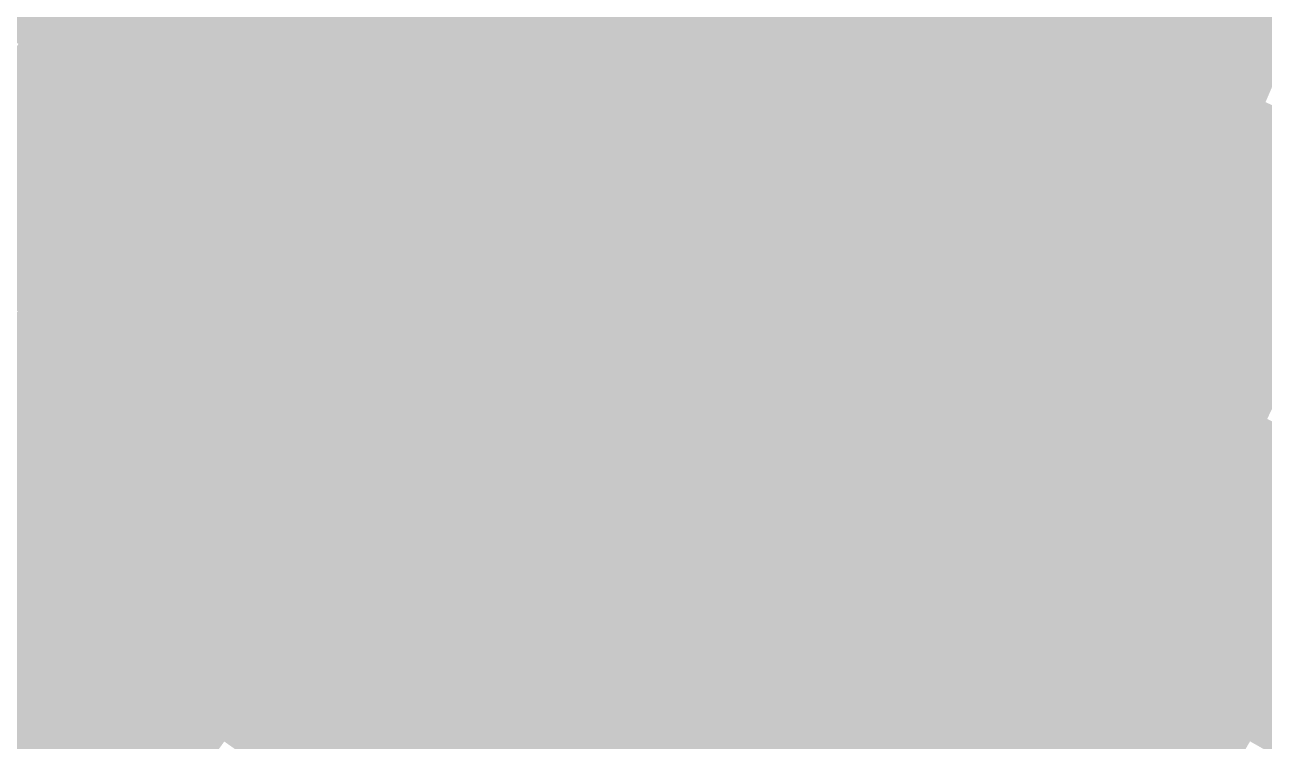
# Model space of a CAD drawing. Header units: inches. Extents: x -266 to 784, y -170 to 213.
# Drawn here: x 88.02 to 115.16, y -65.06 to -49.36 of the extents above; entities that cross this region are included whole.
import ezdxf

# ---------------------------------------------------------------- set-up
doc = ezdxf.new("R2010")
doc.units = ezdxf.units.IN
doc.header["$MEASUREMENT"] = 0

msp = doc.modelspace()

# ---------------------------------------------------------------- linework, layer by layer
at = {"color": 233, "true_color": 0xd0688f}
msp.add_solid([(111.789423, -46.304695), (112.713303, -46.687379), (110.61938, -49.034199), (111.53359, -49.43944)], dxfattribs=at)
at = {"color": 231, "true_color": 0xfe7ab2}
msp.add_solid([(98.534833, -46.603505), (99.438822, -47.03106), (97.361449, -49.007635), (98.254673, -49.457246)], dxfattribs=at)
at = {"color": 241, "true_color": 0xea74a3}
msp.add_solid([(105.134122, -46.602751), (106.048332, -47.007992), (103.958769, -49.168836), (104.862758, -49.596391)], dxfattribs=at)
at = {"color": 241, "true_color": 0xfe5aa4}
msp.add_solid([(92.895327, -46.759578), (93.788552, -47.20919), (91.719811, -49.025261), (92.601733, -49.496657)], dxfattribs=at)
at = {"color": 233, "true_color": 0xcc658c}
msp.add_solid([(112.713303, -46.687379), (113.637182, -47.070062), (111.53359, -49.43944), (112.4478, -49.844682)], dxfattribs=at)
at = {"color": 233, "true_color": 0xfe409a}
msp.add_solid([(88.192126, -47.139674), (89.074048, -47.61107), (87.008699, -49.289819), (87.878786, -49.782717)], dxfattribs=at)
at = {"color": 241, "true_color": 0xfe60a7}
msp.add_solid([(93.788552, -47.20919), (94.681776, -47.658801), (92.601733, -49.496657), (93.483654, -49.968054)], dxfattribs=at)
at = {"color": 231, "true_color": 0xff7fb5}
msp.add_solid([(99.438822, -47.03106), (100.342812, -47.458615), (98.254673, -49.457246), (99.147897, -49.906858)], dxfattribs=at)
at = {"color": 233, "true_color": 0xe572a0}
msp.add_solid([(106.048332, -47.007992), (106.962541, -47.413234), (104.862758, -49.596391), (105.766747, -50.023946)], dxfattribs=at)
at = {"color": 243, "true_color": 0xc86389}
msp.add_solid([(113.637182, -47.070062), (114.561062, -47.452746), (112.4478, -49.844682), (113.36201, -50.249923)], dxfattribs=at)
at = {"color": 231, "true_color": 0xfb7db2}
msp.add_solid([(100.342812, -47.458615), (101.246801, -47.88617), (99.147897, -49.906858), (100.041122, -50.356469)], dxfattribs=at)
at = {"color": 233, "true_color": 0xe1709d}
msp.add_solid([(106.962541, -47.413234), (107.876751, -47.818475), (105.766747, -50.023946), (106.670737, -50.451501)], dxfattribs=at)
at = {"color": 243, "true_color": 0xc36186}
msp.add_solid([(114.561062, -47.452746), (115.484942, -47.835429), (113.36201, -50.249923), (114.276219, -50.655164)], dxfattribs=at)
at = {"color": 241, "true_color": 0xfe469d}
msp.add_solid([(89.074048, -47.61107), (89.955969, -48.082467), (87.878786, -49.782717), (88.748873, -50.275616)], dxfattribs=at)
at = {"color": 241, "true_color": 0xfe66ab}
msp.add_solid([(94.681776, -47.658801), (95.575, -48.108412), (93.483654, -49.968054), (94.365575, -50.439451)], dxfattribs=at)
at = {"color": 231, "true_color": 0xf67baf}
msp.add_solid([(101.246801, -47.88617), (102.15079, -48.313726), (100.041122, -50.356469), (100.934346, -50.80608)], dxfattribs=at)
at = {"color": 233, "true_color": 0xdd6e9a}
msp.add_solid([(107.876751, -47.818475), (108.790961, -48.223716), (106.670737, -50.451501), (107.574726, -50.879056)], dxfattribs=at)
at = {"color": 243, "true_color": 0xbf5f83}
msp.add_solid([(115.484942, -47.835429), (116.408821, -48.218112), (114.276219, -50.655164), (115.190429, -51.060406)], dxfattribs=at)
at = {"color": 241, "true_color": 0xfe4da1}
msp.add_solid([(89.955969, -48.082467), (90.83789, -48.553864), (88.748873, -50.275616), (89.61896, -50.768514)], dxfattribs=at)
at = {"color": 241, "true_color": 0xfe6dae}
msp.add_solid([(95.575, -48.108412), (96.468225, -48.558024), (94.365575, -50.439451), (95.247497, -50.910848)], dxfattribs=at)
at = {"color": 241, "true_color": 0xf279ac}
msp.add_solid([(102.15079, -48.313726), (103.054779, -48.741281), (100.934346, -50.80608), (101.82757, -51.255692)], dxfattribs=at)
at = {"color": 233, "true_color": 0xd96c97}
msp.add_solid([(108.790961, -48.223716), (109.705171, -48.628958), (107.574726, -50.879056), (108.478715, -51.306611)], dxfattribs=at)
at = {"color": 241, "true_color": 0xfe53a4}
msp.add_solid([(90.83789, -48.553864), (91.719811, -49.025261), (89.61896, -50.768514), (90.489047, -51.261412)], dxfattribs=at)
at = {"color": 231, "true_color": 0xfe73b2}
msp.add_solid([(96.468225, -48.558024), (97.361449, -49.007635), (95.247497, -50.910848), (96.129418, -51.382244)], dxfattribs=at)
at = {"color": 241, "true_color": 0xee76a9}
msp.add_solid([(103.054779, -48.741281), (103.958769, -49.168836), (101.82757, -51.255692), (102.720795, -51.705303)], dxfattribs=at)
at = {"color": 233, "true_color": 0xd46a94}
msp.add_solid([(109.705171, -48.628958), (110.61938, -49.034199), (108.478715, -51.306611), (109.382704, -51.734166)], dxfattribs=at)
at = {"color": 241, "true_color": 0xfe5aa8}
msp.add_solid([(91.719811, -49.025261), (92.601733, -49.496657), (90.489047, -51.261412), (91.359134, -51.75431)], dxfattribs=at)
at = {"color": 231, "true_color": 0xfe7ab5}
msp.add_solid([(97.361449, -49.007635), (98.254673, -49.457246), (96.129418, -51.382244), (97.011339, -51.853641)], dxfattribs=at)
at = {"color": 233, "true_color": 0xd06891}
msp.add_solid([(110.61938, -49.034199), (111.53359, -49.43944), (109.382704, -51.734166), (110.286694, -52.161721)], dxfattribs=at)
at = {"color": 241, "true_color": 0xea74a6}
msp.add_solid([(103.958769, -49.168836), (104.862758, -49.596391), (102.720795, -51.705303), (103.614019, -52.154914)], dxfattribs=at)
at = {"color": 241, "true_color": 0xfe60ab}
msp.add_solid([(92.601733, -49.496657), (93.483654, -49.968054), (91.359134, -51.75431), (92.229221, -52.247208)], dxfattribs=at)
at = {"color": 231, "true_color": 0xff7fb8}
msp.add_solid([(98.254673, -49.457246), (99.147897, -49.906858), (97.011339, -51.853641), (97.89326, -52.325038)], dxfattribs=at)
at = {"color": 241, "true_color": 0xe572a3}
msp.add_solid([(104.862758, -49.596391), (105.766747, -50.023946), (103.614019, -52.154914), (104.507243, -52.604526)], dxfattribs=at)
at = {"color": 233, "true_color": 0xcc658e}
msp.add_solid([(111.53359, -49.43944), (112.4478, -49.844682), (110.286694, -52.161721), (111.190683, -52.589277)], dxfattribs=at)
at = {"color": 241, "true_color": 0xfe46a2}
msp.add_solid([(87.878786, -49.782717), (88.748873, -50.275616), (86.63059, -51.924377), (87.488318, -52.43848)], dxfattribs=at)
at = {"color": 231, "true_color": 0xfb7db5}
msp.add_solid([(99.147897, -49.906858), (100.041122, -50.356469), (97.89326, -52.325038), (98.775182, -52.796435)], dxfattribs=at)
at = {"color": 243, "true_color": 0xc8638b}
msp.add_solid([(112.4478, -49.844682), (113.36201, -50.249923), (111.190683, -52.589277), (112.094672, -53.016832)], dxfattribs=at)
at = {"color": 241, "true_color": 0xfe66ae}
msp.add_solid([(93.483654, -49.968054), (94.365575, -50.439451), (92.229221, -52.247208), (93.099308, -52.740107)], dxfattribs=at)
at = {"color": 233, "true_color": 0xe170a0}
msp.add_solid([(105.766747, -50.023946), (106.670737, -50.451501), (104.507243, -52.604526), (105.400468, -53.054137)], dxfattribs=at)
at = {"color": 241, "true_color": 0xfe4da5}
msp.add_solid([(88.748873, -50.275616), (89.61896, -50.768514), (87.488318, -52.43848), (88.346047, -52.952583)], dxfattribs=at)
at = {"color": 231, "true_color": 0xfe6db2}
msp.add_solid([(94.365575, -50.439451), (95.247497, -50.910848), (93.099308, -52.740107), (93.969395, -53.233005)], dxfattribs=at)
at = {"color": 231, "true_color": 0xf67bb2}
msp.add_solid([(100.041122, -50.356469), (100.934346, -50.80608), (98.775182, -52.796435), (99.657103, -53.267831)], dxfattribs=at)
at = {"color": 233, "true_color": 0xdd6e9d}
msp.add_solid([(106.670737, -50.451501), (107.574726, -50.879056), (105.400468, -53.054137), (106.293692, -53.503748)], dxfattribs=at)
at = {"color": 243, "true_color": 0xc36188}
msp.add_solid([(113.36201, -50.249923), (114.276219, -50.655164), (112.094672, -53.016832), (112.998662, -53.444387)], dxfattribs=at)
at = {"color": 243, "true_color": 0xbf5f85}
msp.add_solid([(114.276219, -50.655164), (115.190429, -51.060406), (112.998662, -53.444387), (113.902651, -53.871942)], dxfattribs=at)
at = {"color": 241, "true_color": 0xfe53a8}
msp.add_solid([(89.61896, -50.768514), (90.489047, -51.261412), (88.346047, -52.952583), (89.203775, -53.466685)], dxfattribs=at)
at = {"color": 231, "true_color": 0xfe73b5}
msp.add_solid([(95.247497, -50.910848), (96.129418, -51.382244), (93.969395, -53.233005), (94.839482, -53.725903)], dxfattribs=at)
at = {"color": 231, "true_color": 0xf279af}
msp.add_solid([(100.934346, -50.80608), (101.82757, -51.255692), (99.657103, -53.267831), (100.539024, -53.739228)], dxfattribs=at)
at = {"color": 233, "true_color": 0xd96c9a}
msp.add_solid([(107.574726, -50.879056), (108.478715, -51.306611), (106.293692, -53.503748), (107.186916, -53.95336)], dxfattribs=at)
at = {"color": 241, "true_color": 0xfe5aac}
msp.add_solid([(90.489047, -51.261412), (91.359134, -51.75431), (89.203775, -53.466685), (90.061504, -53.980788)], dxfattribs=at)
at = {"color": 241, "true_color": 0xee76ac}
msp.add_solid([(101.82757, -51.255692), (102.720795, -51.705303), (100.539024, -53.739228), (101.420945, -54.210625)], dxfattribs=at)
at = {"color": 243, "true_color": 0xbb5d82}
msp.add_solid([(115.190429, -51.060406), (116.104639, -51.465647), (113.902651, -53.871942), (114.80664, -54.299497)], dxfattribs=at)
at = {"color": 231, "true_color": 0xfe7ab9}
msp.add_solid([(96.129418, -51.382244), (97.011339, -51.853641), (94.839482, -53.725903), (95.709569, -54.218801)], dxfattribs=at)
at = {"color": 233, "true_color": 0xd46a97}
msp.add_solid([(108.478715, -51.306611), (109.382704, -51.734166), (107.186916, -53.95336), (108.08014, -54.402971)], dxfattribs=at)
at = {"color": 243, "true_color": 0xb65b7f}
msp.add_solid([(116.104639, -51.465647), (117.018849, -51.870888), (114.80664, -54.299497), (115.71063, -54.727052)], dxfattribs=at)
at = {"color": 231, "true_color": 0xfe60af}
msp.add_solid([(91.359134, -51.75431), (92.229221, -52.247208), (90.061504, -53.980788), (90.919233, -54.494891)], dxfattribs=at)
at = {"color": 241, "true_color": 0xea74a9}
msp.add_solid([(102.720795, -51.705303), (103.614019, -52.154914), (101.420945, -54.210625), (102.302867, -54.682021)], dxfattribs=at)
at = {"color": 233, "true_color": 0xd06894}
msp.add_solid([(109.382704, -51.734166), (110.286694, -52.161721), (108.08014, -54.402971), (108.973365, -54.852582)], dxfattribs=at)
at = {"color": 231, "true_color": 0xff7fbb}
msp.add_solid([(97.011339, -51.853641), (97.89326, -52.325038), (95.709569, -54.218801), (96.579656, -54.711699)], dxfattribs=at)
at = {"color": 231, "true_color": 0xfe66b2}
msp.add_solid([(92.229221, -52.247208), (93.099308, -52.740107), (90.919233, -54.494891), (91.776961, -55.008994)], dxfattribs=at)
at = {"color": 231, "true_color": 0xfb7db8}
msp.add_solid([(97.89326, -52.325038), (98.775182, -52.796435), (96.579656, -54.711699), (97.449743, -55.204598)], dxfattribs=at)
at = {"color": 241, "true_color": 0xe572a5}
msp.add_solid([(103.614019, -52.154914), (104.507243, -52.604526), (102.302867, -54.682021), (103.184788, -55.153418)], dxfattribs=at)
at = {"color": 233, "true_color": 0xcc6591}
msp.add_solid([(110.286694, -52.161721), (111.190683, -52.589277), (108.973365, -54.852582), (109.866589, -55.302194)], dxfattribs=at)
at = {"color": 241, "true_color": 0xfe4da9}
msp.add_solid([(87.488318, -52.43848), (88.346047, -52.952583), (86.175064, -54.569757), (87.019917, -55.104755)], dxfattribs=at)
at = {"color": 233, "true_color": 0xe170a2}
msp.add_solid([(104.507243, -52.604526), (105.400468, -53.054137), (103.184788, -55.153418), (104.066709, -55.624815)], dxfattribs=at)
at = {"color": 233, "true_color": 0xc8638e}
msp.add_solid([(111.190683, -52.589277), (112.094672, -53.016832), (109.866589, -55.302194), (110.759813, -55.751805)], dxfattribs=at)
at = {"color": 231, "true_color": 0xfe6db5}
msp.add_solid([(93.099308, -52.740107), (93.969395, -53.233005), (91.776961, -55.008994), (92.63469, -55.523096)], dxfattribs=at)
at = {"color": 231, "true_color": 0xf67bb5}
msp.add_solid([(98.775182, -52.796435), (99.657103, -53.267831), (97.449743, -55.204598), (98.31983, -55.697496)], dxfattribs=at)
at = {"color": 241, "true_color": 0xfe53ac}
msp.add_solid([(88.346047, -52.952583), (89.203775, -53.466685), (87.019917, -55.104755), (87.864771, -55.639752)], dxfattribs=at)
at = {"color": 233, "true_color": 0xdd6e9f}
msp.add_solid([(105.400468, -53.054137), (106.293692, -53.503748), (104.066709, -55.624815), (104.94863, -56.096212)], dxfattribs=at)
at = {"color": 243, "true_color": 0xc3618b}
msp.add_solid([(112.094672, -53.016832), (112.998662, -53.444387), (110.759813, -55.751805), (111.653038, -56.201416)], dxfattribs=at)
at = {"color": 231, "true_color": 0xfe5aaf}
msp.add_solid([(89.203775, -53.466685), (90.061504, -53.980788), (87.864771, -55.639752), (88.709624, -56.17475)], dxfattribs=at)
at = {"color": 231, "true_color": 0xfe73b9}
msp.add_solid([(93.969395, -53.233005), (94.839482, -53.725903), (92.63469, -55.523096), (93.492418, -56.037199)], dxfattribs=at)
at = {"color": 231, "true_color": 0xf279b2}
msp.add_solid([(99.657103, -53.267831), (100.539024, -53.739228), (98.31983, -55.697496), (99.189917, -56.190394)], dxfattribs=at)
at = {"color": 243, "true_color": 0xbf5f88}
msp.add_solid([(112.998662, -53.444387), (113.902651, -53.871942), (111.653038, -56.201416), (112.546262, -56.651028)], dxfattribs=at)
at = {"color": 231, "true_color": 0xfe7abc}
msp.add_solid([(94.839482, -53.725903), (95.709569, -54.218801), (93.492418, -56.037199), (94.350147, -56.551302)], dxfattribs=at)
at = {"color": 241, "true_color": 0xee76ae}
msp.add_solid([(100.539024, -53.739228), (101.420945, -54.210625), (99.189917, -56.190394), (100.060004, -56.683292)], dxfattribs=at)
at = {"color": 233, "true_color": 0xd96c9c}
msp.add_solid([(106.293692, -53.503748), (107.186916, -53.95336), (104.94863, -56.096212), (105.830552, -56.567608)], dxfattribs=at)
at = {"color": 231, "true_color": 0xfe60b2}
msp.add_solid([(90.061504, -53.980788), (90.919233, -54.494891), (88.709624, -56.17475), (89.554478, -56.709748)], dxfattribs=at)
at = {"color": 233, "true_color": 0xd46a99}
msp.add_solid([(107.186916, -53.95336), (108.08014, -54.402971), (105.830552, -56.567608), (106.712473, -57.039005)], dxfattribs=at)
at = {"color": 243, "true_color": 0xbb5d84}
msp.add_solid([(113.902651, -53.871942), (114.80664, -54.299497), (112.546262, -56.651028), (113.439486, -57.100639)], dxfattribs=at)
at = {"color": 231, "true_color": 0xff7fbe}
msp.add_solid([(95.709569, -54.218801), (96.579656, -54.711699), (94.350147, -56.551302), (95.207876, -57.065405)], dxfattribs=at)
at = {"color": 241, "true_color": 0xea74ab}
msp.add_solid([(101.420945, -54.210625), (102.302867, -54.682021), (100.060004, -56.683292), (100.930091, -57.17619)], dxfattribs=at)
at = {"color": 231, "true_color": 0xfe66b6}
msp.add_solid([(90.919233, -54.494891), (91.776961, -55.008994), (89.554478, -56.709748), (90.399331, -57.244745)], dxfattribs=at)
at = {"color": 233, "true_color": 0xd06896}
msp.add_solid([(108.08014, -54.402971), (108.973365, -54.852582), (106.712473, -57.039005), (107.594394, -57.510402)], dxfattribs=at)
at = {"color": 243, "true_color": 0xb65b81}
msp.add_solid([(114.80664, -54.299497), (115.71063, -54.727052), (113.439486, -57.100639), (114.332711, -57.55025)], dxfattribs=at)
at = {"color": 231, "true_color": 0xfb7dbb}
msp.add_solid([(96.579656, -54.711699), (97.449743, -55.204598), (95.207876, -57.065405), (96.065604, -57.579507)], dxfattribs=at)
at = {"color": 223, "true_color": 0xe572a8}
msp.add_solid([(102.302867, -54.682021), (103.184788, -55.153418), (100.930091, -57.17619), (101.800178, -57.669089)], dxfattribs=at)
at = {"color": 225, "true_color": 0xb2597e}
msp.add_solid([(115.71063, -54.727052), (116.614619, -55.154607), (114.332711, -57.55025), (115.225935, -57.999862)], dxfattribs=at)
at = {"color": 231, "true_color": 0xfe6db9}
msp.add_solid([(91.776961, -55.008994), (92.63469, -55.523096), (90.399331, -57.244745), (91.244185, -57.779743)], dxfattribs=at)
at = {"color": 233, "true_color": 0xcc6593}
msp.add_solid([(108.973365, -54.852582), (109.866589, -55.302194), (107.594394, -57.510402), (108.476316, -57.981799)], dxfattribs=at)
at = {"color": 231, "true_color": 0xf67bb8}
msp.add_solid([(97.449743, -55.204598), (98.31983, -55.697496), (96.065604, -57.579507), (96.923333, -58.09361)], dxfattribs=at)
at = {"color": 233, "true_color": 0xe170a5}
msp.add_solid([(103.184788, -55.153418), (104.066709, -55.624815), (101.800178, -57.669089), (102.670265, -58.161987)], dxfattribs=at)
at = {"color": 233, "true_color": 0xc86390}
msp.add_solid([(109.866589, -55.302194), (110.759813, -55.751805), (108.476316, -57.981799), (109.358237, -58.453195)], dxfattribs=at)
at = {"color": 231, "true_color": 0xfe5ab3}
msp.add_solid([(87.864771, -55.639752), (88.709624, -56.17475), (86.47284, -57.779304), (87.304309, -58.334874)], dxfattribs=at)
at = {"color": 231, "true_color": 0xfe73bc}
msp.add_solid([(92.63469, -55.523096), (93.492418, -56.037199), (91.244185, -57.779743), (92.089039, -58.314741)], dxfattribs=at)
at = {"color": 233, "true_color": 0xdd6ea2}
msp.add_solid([(104.066709, -55.624815), (104.94863, -56.096212), (102.670265, -58.161987), (103.540352, -58.654885)], dxfattribs=at)
at = {"color": 231, "true_color": 0xf279b4}
msp.add_solid([(98.31983, -55.697496), (99.189917, -56.190394), (96.923333, -58.09361), (97.781062, -58.607713)], dxfattribs=at)
at = {"color": 233, "true_color": 0xc3618d}
msp.add_solid([(110.759813, -55.751805), (111.653038, -56.201416), (109.358237, -58.453195), (110.240158, -58.924592)], dxfattribs=at)
at = {"color": 231, "true_color": 0xfe60b6}
msp.add_solid([(88.709624, -56.17475), (89.554478, -56.709748), (87.304309, -58.334874), (88.135779, -58.890445)], dxfattribs=at)
at = {"color": 231, "true_color": 0xfe7abf}
msp.add_solid([(93.492418, -56.037199), (94.350147, -56.551302), (92.089039, -58.314741), (92.933892, -58.849738)], dxfattribs=at)
at = {"color": 233, "true_color": 0xd96c9f}
msp.add_solid([(104.94863, -56.096212), (105.830552, -56.567608), (103.540352, -58.654885), (104.410439, -59.147783)], dxfattribs=at)
at = {"color": 231, "true_color": 0xee76b1}
msp.add_solid([(99.189917, -56.190394), (100.060004, -56.683292), (97.781062, -58.607713), (98.63879, -59.121816)], dxfattribs=at)
at = {"color": 243, "true_color": 0xbf5f8a}
msp.add_solid([(111.653038, -56.201416), (112.546262, -56.651028), (110.240158, -58.924592), (111.122079, -59.395989)], dxfattribs=at)
at = {"color": 231, "true_color": 0xfe66b9}
msp.add_solid([(89.554478, -56.709748), (90.399331, -57.244745), (88.135779, -58.890445), (88.967249, -59.446015)], dxfattribs=at)
at = {"color": 231, "true_color": 0xff7fc1}
msp.add_solid([(94.350147, -56.551302), (95.207876, -57.065405), (92.933892, -58.849738), (93.778746, -59.384736)], dxfattribs=at)
at = {"color": 241, "true_color": 0xea74ae}
msp.add_solid([(100.060004, -56.683292), (100.930091, -57.17619), (98.63879, -59.121816), (99.496519, -59.635918)], dxfattribs=at)
at = {"color": 233, "true_color": 0xd46a9c}
msp.add_solid([(105.830552, -56.567608), (106.712473, -57.039005), (104.410439, -59.147783), (105.280526, -59.640681)], dxfattribs=at)
at = {"color": 243, "true_color": 0xbb5d87}
msp.add_solid([(112.546262, -56.651028), (113.439486, -57.100639), (111.122079, -59.395989), (112.004001, -59.867386)], dxfattribs=at)
at = {"color": 231, "true_color": 0xfe6dbc}
msp.add_solid([(90.399331, -57.244745), (91.244185, -57.779743), (88.967249, -59.446015), (89.798718, -60.001585)], dxfattribs=at)
at = {"color": 231, "true_color": 0xfb7dbe}
msp.add_solid([(95.207876, -57.065405), (96.065604, -57.579507), (93.778746, -59.384736), (94.623599, -59.919733)], dxfattribs=at)
at = {"color": 223, "true_color": 0xe572ab}
msp.add_solid([(100.930091, -57.17619), (101.800178, -57.669089), (99.496519, -59.635918), (100.354247, -60.150021)], dxfattribs=at)
at = {"color": 233, "true_color": 0xd06899}
msp.add_solid([(106.712473, -57.039005), (107.594394, -57.510402), (105.280526, -59.640681), (106.150613, -60.133579)], dxfattribs=at)
at = {"color": 243, "true_color": 0xb65b84}
msp.add_solid([(113.439486, -57.100639), (114.332711, -57.55025), (112.004001, -59.867386), (112.885922, -60.338782)], dxfattribs=at)
at = {"color": 233, "true_color": 0xcc6595}
msp.add_solid([(107.594394, -57.510402), (108.476316, -57.981799), (106.150613, -60.133579), (107.0207, -60.626478)], dxfattribs=at)
at = {"color": 231, "true_color": 0xfe73bf}
msp.add_solid([(91.244185, -57.779743), (92.089039, -58.314741), (89.798718, -60.001585), (90.630188, -60.557155)], dxfattribs=at)
at = {"color": 231, "true_color": 0xf67bbb}
msp.add_solid([(96.065604, -57.579507), (96.923333, -58.09361), (94.623599, -59.919733), (95.468453, -60.454731)], dxfattribs=at)
at = {"color": 223, "true_color": 0xe170a8}
msp.add_solid([(101.800178, -57.669089), (102.670265, -58.161987), (100.354247, -60.150021), (101.211976, -60.664124)], dxfattribs=at)
at = {"color": 225, "true_color": 0xb25980}
msp.add_solid([(114.332711, -57.55025), (115.225935, -57.999862), (112.885922, -60.338782), (113.767843, -60.810179)], dxfattribs=at)
at = {"color": 233, "true_color": 0xc86392}
msp.add_solid([(108.476316, -57.981799), (109.358237, -58.453195), (107.0207, -60.626478), (107.890787, -61.119376)], dxfattribs=at)
at = {"color": 225, "true_color": 0xae567d}
msp.add_solid([(115.225935, -57.999862), (116.119159, -58.449473), (113.767843, -60.810179), (114.649764, -61.281576)], dxfattribs=at)
at = {"color": 231, "true_color": 0xfe60ba}
msp.add_solid([(87.304309, -58.334874), (88.135779, -58.890445), (85.846405, -60.45986), (86.66399, -61.035668)], dxfattribs=at)
at = {"color": 231, "true_color": 0xfe7ac2}
msp.add_solid([(92.089039, -58.314741), (92.933892, -58.849738), (90.630188, -60.557155), (91.461657, -61.112726)], dxfattribs=at)
at = {"color": 231, "true_color": 0xf279b7}
msp.add_solid([(96.923333, -58.09361), (97.781062, -58.607713), (95.468453, -60.454731), (96.313306, -60.989729)], dxfattribs=at)
at = {"color": 233, "true_color": 0xdd6ea5}
msp.add_solid([(102.670265, -58.161987), (103.540352, -58.654885), (101.211976, -60.664124), (102.069705, -61.178227)], dxfattribs=at)
at = {"color": 231, "true_color": 0xee76b4}
msp.add_solid([(97.781062, -58.607713), (98.63879, -59.121816), (96.313306, -60.989729), (97.15816, -61.524726)], dxfattribs=at)
at = {"color": 233, "true_color": 0xc3618f}
msp.add_solid([(109.358237, -58.453195), (110.240158, -58.924592), (107.890787, -61.119376), (108.760874, -61.612274)], dxfattribs=at)
at = {"color": 235, "true_color": 0xaa547a}
msp.add_solid([(116.119159, -58.449473), (117.012383, -58.899084), (114.649764, -61.281576), (115.531686, -61.752973)], dxfattribs=at)
at = {"color": 231, "true_color": 0xfe66bd}
msp.add_solid([(88.135779, -58.890445), (88.967249, -59.446015), (86.66399, -61.035668), (87.481575, -61.611476)], dxfattribs=at)
at = {"color": 231, "true_color": 0xff7fc4}
msp.add_solid([(92.933892, -58.849738), (93.778746, -59.384736), (91.461657, -61.112726), (92.293127, -61.668296)], dxfattribs=at)
at = {"color": 233, "true_color": 0xd96ca1}
msp.add_solid([(103.540352, -58.654885), (104.410439, -59.147783), (102.069705, -61.178227), (102.927433, -61.692329)], dxfattribs=at)
at = {"color": 231, "true_color": 0xea74b1}
msp.add_solid([(98.63879, -59.121816), (99.496519, -59.635918), (97.15816, -61.524726), (98.003014, -62.059724)], dxfattribs=at)
at = {"color": 233, "true_color": 0xd46a9e}
msp.add_solid([(104.410439, -59.147783), (105.280526, -59.640681), (102.927433, -61.692329), (103.785162, -62.206432)], dxfattribs=at)
at = {"color": 233, "true_color": 0xbf5f8c}
msp.add_solid([(110.240158, -58.924592), (111.122079, -59.395989), (108.760874, -61.612274), (109.630961, -62.105172)], dxfattribs=at)
at = {"color": 231, "true_color": 0xfb7dc1}
msp.add_solid([(93.778746, -59.384736), (94.623599, -59.919733), (92.293127, -61.668296), (93.124597, -62.223866)], dxfattribs=at)
at = {"color": 243, "true_color": 0xbb5d89}
msp.add_solid([(111.122079, -59.395989), (112.004001, -59.867386), (109.630961, -62.105172), (110.501048, -62.59807)], dxfattribs=at)
at = {"color": 231, "true_color": 0xfe6dc0}
msp.add_solid([(88.967249, -59.446015), (89.798718, -60.001585), (87.481575, -61.611476), (88.29916, -62.187285)], dxfattribs=at)
at = {"color": 223, "true_color": 0xe572ae}
msp.add_solid([(99.496519, -59.635918), (100.354247, -60.150021), (98.003014, -62.059724), (98.847867, -62.594722)], dxfattribs=at)
at = {"color": 233, "true_color": 0xd0689b}
msp.add_solid([(105.280526, -59.640681), (106.150613, -60.133579), (103.785162, -62.206432), (104.64289, -62.720535)], dxfattribs=at)
at = {"color": 231, "true_color": 0xf67bbd}
msp.add_solid([(94.623599, -59.919733), (95.468453, -60.454731), (93.124597, -62.223866), (93.956066, -62.779436)], dxfattribs=at)
at = {"color": 243, "true_color": 0xb65b86}
msp.add_solid([(112.004001, -59.867386), (112.885922, -60.338782), (110.501048, -62.59807), (111.371135, -63.090969)], dxfattribs=at)
at = {"color": 231, "true_color": 0xfe73c2}
msp.add_solid([(89.798718, -60.001585), (90.630188, -60.557155), (88.29916, -62.187285), (89.116745, -62.763093)], dxfattribs=at)
at = {"color": 223, "true_color": 0xe170aa}
msp.add_solid([(100.354247, -60.150021), (101.211976, -60.664124), (98.847867, -62.594722), (99.692721, -63.129719)], dxfattribs=at)
at = {"color": 233, "true_color": 0xcc6598}
msp.add_solid([(106.150613, -60.133579), (107.0207, -60.626478), (104.64289, -62.720535), (105.500619, -63.234638)], dxfattribs=at)
at = {"color": 231, "true_color": 0xf279ba}
msp.add_solid([(95.468453, -60.454731), (96.313306, -60.989729), (93.956066, -62.779436), (94.787536, -63.335007)], dxfattribs=at)
at = {"color": 225, "true_color": 0xb25983}
msp.add_solid([(112.885922, -60.338782), (113.767843, -60.810179), (111.371135, -63.090969), (112.241222, -63.583867)], dxfattribs=at)
at = {"color": 231, "true_color": 0xfe7ac5}
msp.add_solid([(90.630188, -60.557155), (91.461657, -61.112726), (89.116745, -62.763093), (89.934329, -63.338901)], dxfattribs=at)
at = {"color": 223, "true_color": 0xdd6ea7}
msp.add_solid([(101.211976, -60.664124), (102.069705, -61.178227), (99.692721, -63.129719), (100.537574, -63.664717)], dxfattribs=at)
at = {"color": 233, "true_color": 0xc86395}
msp.add_solid([(107.0207, -60.626478), (107.890787, -61.119376), (105.500619, -63.234638), (106.358348, -63.74874)], dxfattribs=at)
at = {"color": 231, "true_color": 0xee76b7}
msp.add_solid([(96.313306, -60.989729), (97.15816, -61.524726), (94.787536, -63.335007), (95.619005, -63.890577)], dxfattribs=at)
at = {"color": 225, "true_color": 0xae567f}
msp.add_solid([(113.767843, -60.810179), (114.649764, -61.281576), (112.241222, -63.583867), (113.111309, -64.076765)], dxfattribs=at)
at = {"color": 231, "true_color": 0xff7fc7}
msp.add_solid([(91.461657, -61.112726), (92.293127, -61.668296), (89.934329, -63.338901), (90.751914, -63.914709)], dxfattribs=at)
at = {"color": 233, "true_color": 0xd96ca4}
msp.add_solid([(102.069705, -61.178227), (102.927433, -61.692329), (100.537574, -63.664717), (101.382428, -64.199714)], dxfattribs=at)
at = {"color": 233, "true_color": 0xc36191}
msp.add_solid([(107.890787, -61.119376), (108.760874, -61.612274), (106.358348, -63.74874), (107.216076, -64.262843)], dxfattribs=at)
at = {"color": 225, "true_color": 0xaa547c}
msp.add_solid([(114.649764, -61.281576), (115.531686, -61.752973), (113.111309, -64.076765), (113.981396, -64.569663)], dxfattribs=at)
at = {"color": 231, "true_color": 0xfe6dc3}
msp.add_solid([(87.481575, -61.611476), (88.29916, -62.187285), (85.943206, -63.739826), (86.746413, -64.335525)], dxfattribs=at)
at = {"color": 231, "true_color": 0xea74b4}
msp.add_solid([(97.15816, -61.524726), (98.003014, -62.059724), (95.619005, -63.890577), (96.450475, -64.446147)], dxfattribs=at)
at = {"color": 233, "true_color": 0xbf5f8e}
msp.add_solid([(108.760874, -61.612274), (109.630961, -62.105172), (107.216076, -64.262843), (108.073805, -64.776946)], dxfattribs=at)
at = {"color": 231, "true_color": 0xfb7dc4}
msp.add_solid([(92.293127, -61.668296), (93.124597, -62.223866), (90.751914, -63.914709), (91.569499, -64.490517)], dxfattribs=at)
at = {"color": 233, "true_color": 0xd46aa1}
msp.add_solid([(102.927433, -61.692329), (103.785162, -62.206432), (101.382428, -64.199714), (102.227281, -64.734712)], dxfattribs=at)
at = {"color": 235, "true_color": 0xa55279}
msp.add_solid([(115.531686, -61.752973), (116.413607, -62.224369), (113.981396, -64.569663), (114.851483, -65.062561)], dxfattribs=at)
at = {"color": 223, "true_color": 0xe572b0}
msp.add_solid([(98.003014, -62.059724), (98.847867, -62.594722), (96.450475, -64.446147), (97.281945, -65.001717)], dxfattribs=at)
at = {"color": 243, "true_color": 0xbb5d8b}
msp.add_solid([(109.630961, -62.105172), (110.501048, -62.59807), (108.073805, -64.776946), (108.931533, -65.291049)], dxfattribs=at)
at = {"color": 231, "true_color": 0xfe73c6}
msp.add_solid([(88.29916, -62.187285), (89.116745, -62.763093), (86.746413, -64.335525), (87.549621, -64.931224)], dxfattribs=at)
at = {"color": 231, "true_color": 0xf67bc0}
msp.add_solid([(93.124597, -62.223866), (93.956066, -62.779436), (91.569499, -64.490517), (92.387084, -65.066326)], dxfattribs=at)
at = {"color": 233, "true_color": 0xd0689d}
msp.add_solid([(103.785162, -62.206432), (104.64289, -62.720535), (102.227281, -64.734712), (103.072135, -65.26971)], dxfattribs=at)
at = {"color": 235, "true_color": 0xa15076}
msp.add_solid([(116.413607, -62.224369), (117.295528, -62.695766), (114.851483, -65.062561), (115.72157, -65.55546)], dxfattribs=at)
at = {"color": 223, "true_color": 0xe170ad}
msp.add_solid([(98.847867, -62.594722), (99.692721, -63.129719), (97.281945, -65.001717), (98.113414, -65.557288)], dxfattribs=at)
at = {"color": 243, "true_color": 0xb65b88}
msp.add_solid([(110.501048, -62.59807), (111.371135, -63.090969), (108.931533, -65.291049), (109.789262, -65.805151)], dxfattribs=at)
at = {"color": 231, "true_color": 0xfe7ac8}
msp.add_solid([(89.116745, -62.763093), (89.934329, -63.338901), (87.549621, -64.931224), (88.352828, -65.526924)], dxfattribs=at)
at = {"color": 231, "true_color": 0xf279bd}
msp.add_solid([(93.956066, -62.779436), (94.787536, -63.335007), (92.387084, -65.066326), (93.204669, -65.642134)], dxfattribs=at)
at = {"color": 233, "true_color": 0xcc659a}
msp.add_solid([(104.64289, -62.720535), (105.500619, -63.234638), (103.072135, -65.26971), (103.916989, -65.804707)], dxfattribs=at)
at = {"color": 223, "true_color": 0xdd6eaa}
msp.add_solid([(99.692721, -63.129719), (100.537574, -63.664717), (98.113414, -65.557288), (98.944884, -66.112858)], dxfattribs=at)
at = {"color": 233, "true_color": 0xc86397}
msp.add_solid([(105.500619, -63.234638), (106.358348, -63.74874), (103.916989, -65.804707), (104.761842, -66.339705)], dxfattribs=at)
at = {"color": 225, "true_color": 0xb25985}
msp.add_solid([(111.371135, -63.090969), (112.241222, -63.583867), (109.789262, -65.805151), (110.646991, -66.319254)], dxfattribs=at)
at = {"color": 231, "true_color": 0xff7fca}
msp.add_solid([(89.934329, -63.338901), (90.751914, -63.914709), (88.352828, -65.526924), (89.156036, -66.122623)], dxfattribs=at)
at = {"color": 231, "true_color": 0xee76ba}
msp.add_solid([(94.787536, -63.335007), (95.619005, -63.890577), (93.204669, -65.642134), (94.022254, -66.217942)], dxfattribs=at)
at = {"color": 223, "true_color": 0xd96ca6}
msp.add_solid([(100.537574, -63.664717), (101.382428, -64.199714), (98.944884, -66.112858), (99.776353, -66.668428)], dxfattribs=at)
at = {"color": 233, "true_color": 0xc36194}
msp.add_solid([(106.358348, -63.74874), (107.216076, -64.262843), (104.761842, -66.339705), (105.606696, -66.874703)], dxfattribs=at)
at = {"color": 225, "true_color": 0xae5682}
msp.add_solid([(112.241222, -63.583867), (113.111309, -64.076765), (110.646991, -66.319254), (111.504719, -66.833357)], dxfattribs=at)
at = {"color": 231, "true_color": 0xfb7dc7}
msp.add_solid([(90.751914, -63.914709), (91.569499, -64.490517), (89.156036, -66.122623), (89.959244, -66.718322)], dxfattribs=at)
at = {"color": 231, "true_color": 0xea74b6}
msp.add_solid([(95.619005, -63.890577), (96.450475, -64.446147), (94.022254, -66.217942), (94.839838, -66.79375)], dxfattribs=at)
at = {"color": 233, "true_color": 0xd46aa3}
msp.add_solid([(101.382428, -64.199714), (102.227281, -64.734712), (99.776353, -66.668428), (100.607823, -67.223998)], dxfattribs=at)
at = {"color": 233, "true_color": 0xbf5f91}
msp.add_solid([(107.216076, -64.262843), (108.073805, -64.776946), (105.606696, -66.874703), (106.451549, -67.4097)], dxfattribs=at)
at = {"color": 225, "true_color": 0xaa547e}
msp.add_solid([(113.111309, -64.076765), (113.981396, -64.569663), (111.504719, -66.833357), (112.362448, -67.34746)], dxfattribs=at)
at = {"color": 231, "true_color": 0xf67bc3}
msp.add_solid([(91.569499, -64.490517), (92.387084, -65.066326), (89.959244, -66.718322), (90.762451, -67.314021)], dxfattribs=at)
at = {"color": 223, "true_color": 0xe572b3}
msp.add_solid([(96.450475, -64.446147), (97.281945, -65.001717), (94.839838, -66.79375), (95.657423, -67.369558)], dxfattribs=at)
at = {"color": 235, "true_color": 0xa5527b}
msp.add_solid([(113.981396, -64.569663), (114.851483, -65.062561), (112.362448, -67.34746), (113.220177, -67.861562)], dxfattribs=at)
at = {"color": 233, "true_color": 0xd068a0}
msp.add_solid([(102.227281, -64.734712), (103.072135, -65.26971), (100.607823, -67.223998), (101.439293, -67.779568)], dxfattribs=at)
at = {"color": 233, "true_color": 0xbb5d8d}
msp.add_solid([(108.073805, -64.776946), (108.931533, -65.291049), (106.451549, -67.4097), (107.296403, -67.944698)], dxfattribs=at)
at = {"color": 231, "true_color": 0xfe7acc}
msp.add_solid([(87.549621, -64.931224), (88.352828, -65.526924), (85.929761, -67.060243), (86.718107, -67.675475)], dxfattribs=at)
at = {"color": 223, "true_color": 0xe170b0}
msp.add_solid([(97.281945, -65.001717), (98.113414, -65.557288), (95.657423, -67.369558), (96.475008, -67.945367)], dxfattribs=at)

doc.saveas('drawing.dxf')
